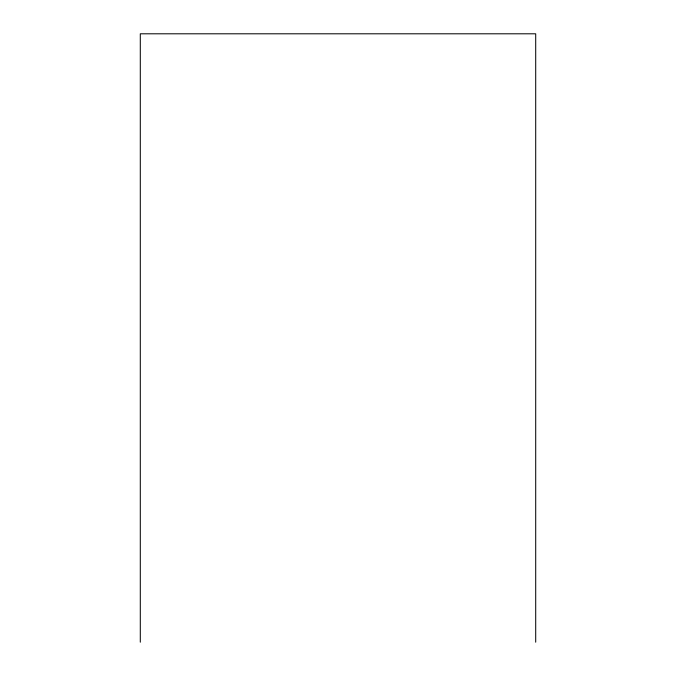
<?xml version="1.0" encoding="UTF-8"?>
<svg xmlns="http://www.w3.org/2000/svg" width="676" height="676" viewBox="0 0 676 676"><rect width="100%" height="100%" fill="white"/><g stroke="black" fill="none" stroke-linecap="round" stroke-linejoin="round"><path stroke-width="1.01" d="M535.705 642.2L535.705 33.8L140.295 33.8L140.295 642.2"/></g></svg>
